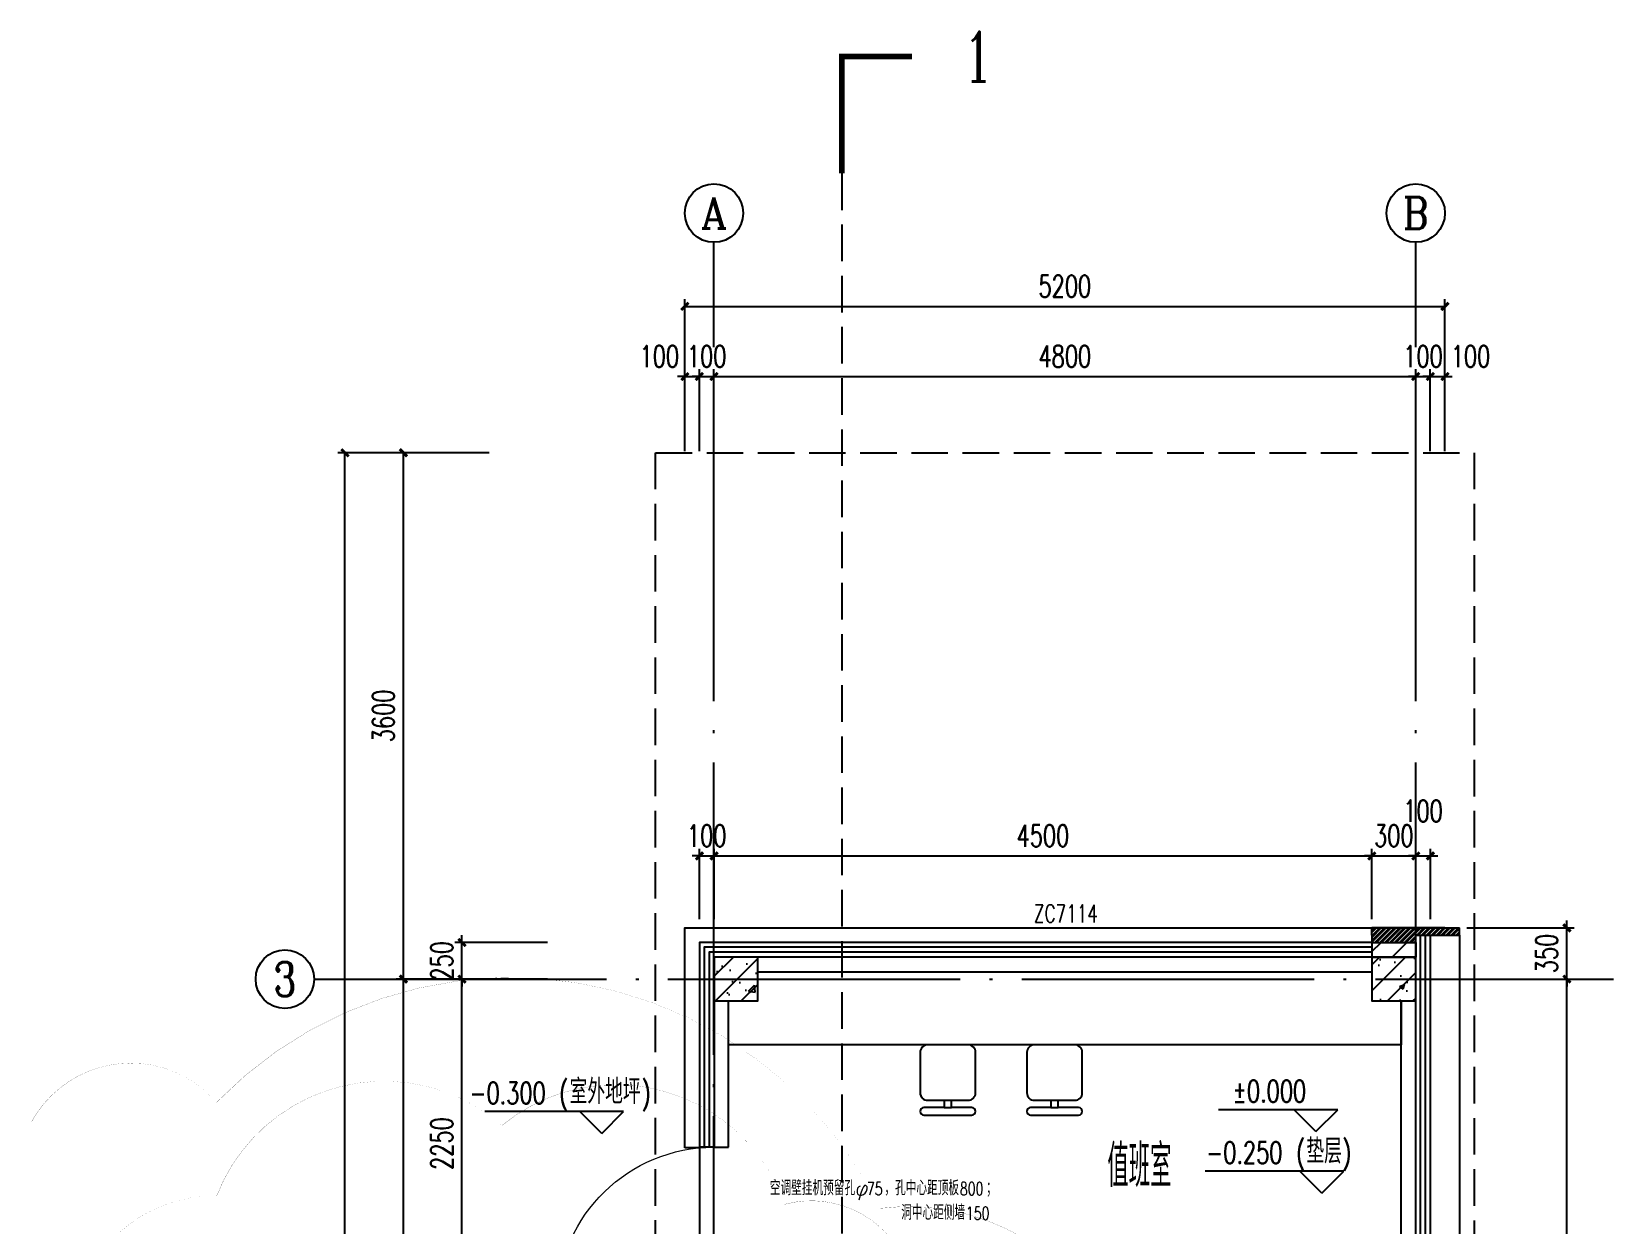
# Model space of a CAD drawing. Extents: x -821772 to -21949, y 506164 to 1049594.
# Drawn here: x -117122 to -106302, y 616293 to 624450 of the extents above; entities that cross this region are included whole.
import ezdxf
from ezdxf.enums import TextEntityAlignment as Align
from ezdxf.xclip import XClip

# ---------------------------------------------------------------- set-up
doc = ezdxf.new("R2010")
doc.units = 0
doc.header["$LTSCALE"] = 1000
doc.header["$MEASUREMENT"] = 0
doc.header["$XCLIPFRAME"] = 2
doc.linetypes.add('10平面20250807_t3$0$DASH', pattern=[0.35, 0.25, -0.1])
doc.linetypes.add('10平面20250807_t3$0$DOTE', pattern=[2.42, 2, -0.2, 0.02, -0.2])
doc.layers.get('Defpoints').update_dxf_attribs({"color": 210})
for name, color, linetype in [('10平面20250807_t3$0$A-AXIS-D', 8, 'Continuous'), ('10平面20250807_t3$0$A-AXIS-DOTE', 8, '10平面20250807_t3$0$DOTE'), ('10平面20250807_t3$0$A-AXIS-DP', 8, 'Continuous'), ('10平面20250807_t3$0$A-AXIS-ELEV', 8, 'Continuous'), ('10平面20250807_t3$0$A-AXIS-SYMB', 8, 'Continuous'), ('10平面20250807_t3$0$A-FURN', 8, 'Continuous'), ('10平面20250807_t3$0$A-HATCH-2', 8, 'Continuous'), ('10平面20250807_t3$0$A-LIN-V', 8, 'Continuous'), ('10平面20250807_t3$0$A-TEXT', 8, 'Continuous'), ('10平面20250807_t3$0$A-WINDOW', 8, 'Continuous'), ('10平面20250807_t3$0$AS-COLN', 8, 'Continuous'), ('10平面20250807_t3$0$AS-WALL', 8, 'Continuous'), ('10平面20250807_t3$0$PUB_HATCH', 8, 'Continuous'), ('10平面20250807_t3$0$PUB_TEXT', 8, 'Continuous')]:
    doc.layers.add(name, color=color, linetype=linetype)
doc.styles.add('10平面20250807_t3$0$_TCH_AXIS', font='COMPLEX', dxfattribs={"bigfont": 'GBCBIG'})
doc.styles.add('10平面20250807_t3$0$_TCH_DIM', font='SIMPLEX', dxfattribs={"bigfont": 'GBCBIG'})
doc.styles.add('10平面20250807_t3$0$_TCH_DIM_T3', font='SIMPLEX', dxfattribs={"width": 0.705882, "bigfont": 'GBCBIG'})
doc.styles.add('10平面20250807_t3$0$_TCH_LABEL', font='COMPLEX', dxfattribs={"bigfont": 'GBCBIG'})
doc.styles.add('10平面20250807_t3$0$_TCH_SPACE', font='SIMPLEX', dxfattribs={"height": 5, "bigfont": 'GBCBIG'})
doc.dimstyles.new('10平面20250807_t3$0$_TCH_ARCH&&50', dxfattribs={"dimtxt": 148.75, "dimasz": 50, "dimexe": 50, "dimexo": 50, "dimgap": 63.125, "dimtad": 1, "dimdec": 0, "dimzin": 0, "dimdsep": 46, "dimtxsty": '10平面20250807_t3$0$_TCH_DIM_T3', "dimblk": '10平面20250807_t3$0$_ArchTick', "dimcen": 0.09, "dimclrt": 7, "dimazin": 2, "dimtfac": 1, "dimtdec": 0, "dimtix": 1, "dimtmove": 2, "dimatfit": 3, "dimfxl": 0, "dimtolj": 1, "dimtzin": 0, "dimarcsym": 0})
pattern_1 = [(45, (0, 0), (-88.388348, 88.388348), []), (50, (0, 0), (358.63009, -31.37607), [37.5, -412.5]), (355, (0, 0), (-69.37567, 376.09607), [30, -330]), (100.4514, (29.9, -2.6), (289.2547, 344.71977), [31.8701, -350.57106]), (46.1842, (0, 100), (533.62052, -82.7595), [56.25, -618.75]), (96.6356, (44.47, 93.1), (467.33135, 487.05894), [47.80514, -525.8565]), (351.1842, (0, 100), (467.33097, 487.0593), [45, -495]), (21, (50, 75), (298.45353, -201.30945), [37.5, -412.5]), (326, (50, 75), (121.65767, 362.57502), [30, -330]), (71.4514, (74.87, 58.22), (420.11131, 161.26525), [31.8701, -350.57106]), (37.5, (0, 0), (6.079928, 166.446927), [0, -326, 0, -335, 0, -331.25]), (7.5, (0, 0), (131.53477, 197.205856), [0, -191, 0, -318.5, 0, -126.25]), (327.5, (-111.5, 0), (266.911218, -11.277436), [0, -125, 0, -390, 0, -517.5]), (317.5, (-161.5, 0), (291.593085, 50.05249), [0, -162.5, 0, -259, 0, -367.5])]

# ---------------------------------------------------------------- blocks, each defined once
blk = doc.blocks.new('10平面20250807_t3$0$_ArchTick')
at = {"color": 0, "linetype": 'ByBlock', "const_width": 0.4}
blk.add_lwpolyline([(-0.5, -0.5), (0.5, 0.5)], dxfattribs=at)
blk = doc.blocks.new('*D10105')
at = {"layer": '10平面20250807_t3$0$A-AXIS-D', "color": 0, "lineweight": -2}
for p, q in [((106744, -186850), (106108, -186850)), ((106158, -190900), (106158, -186850)), ((106744, -190900), (106108, -190900))]:
    blk.add_line(p, q, dxfattribs=at)
at = {"layer": 'Defpoints', "color": 0}
for p in [(106158, -186850), (106794, -186850), (106794, -190900)]:
    blk.add_point(p, dxfattribs=at)
at = {"layer": '10平面20250807_t3$0$A-AXIS-D', "color": 0, "lineweight": -2, "xscale": 50, "yscale": 50, "zscale": 50}
for p, rotation in [((106158, -186850), 90), ((106158, -190900), 270)]:
    blk.add_blockref('10平面20250807_t3$0$_ArchTick', p, dxfattribs=dict(at, rotation=rotation))
at = {"layer": '10平面20250807_t3$0$A-AXIS-D', "color": 7, "insert": (106021, -188875), "char_height": 148.8, "attachment_point": 5, "rotation": 90, "style": '10平面20250807_t3$0$_TCH_DIM_T3'}
blk.add_mtext('\\A1;4050', dxfattribs=at)
blk = doc.blocks.new('*D10106')
at = {"layer": '10平面20250807_t3$0$A-AXIS-D', "color": 0, "lineweight": -2}
for p, q in [((106744, -183250), (106108, -183250)), ((106158, -186850), (106158, -183250)), ((106744, -186850), (106108, -186850))]:
    blk.add_line(p, q, dxfattribs=at)
at = {"layer": 'Defpoints', "color": 0}
for p in [(106158, -183250), (106794, -183250), (106794, -186850)]:
    blk.add_point(p, dxfattribs=at)
at = {"layer": '10平面20250807_t3$0$A-AXIS-D', "color": 0, "lineweight": -2, "xscale": 50, "yscale": 50, "zscale": 50}
for p, rotation in [((106158, -183250), 90), ((106158, -186850), 270)]:
    blk.add_blockref('10平面20250807_t3$0$_ArchTick', p, dxfattribs=dict(at, rotation=rotation))
at = {"layer": '10平面20250807_t3$0$A-AXIS-D', "color": 7, "insert": (106021, -185050), "char_height": 148.8, "attachment_point": 5, "rotation": 90, "style": '10平面20250807_t3$0$_TCH_DIM_T3'}
blk.add_mtext('\\A1;3600', dxfattribs=at)
blk = doc.blocks.new('*D10111')
at = {"layer": '10平面20250807_t3$0$A-AXIS-D', "color": 0, "lineweight": -2}
for p, q in [((106744, -183250), (105708, -183250)), ((105758, -197500), (105758, -183250)), ((106744, -197500), (105708, -197500))]:
    blk.add_line(p, q, dxfattribs=at)
at = {"layer": 'Defpoints', "color": 0}
for p in [(105758, -183250), (106794, -183250), (106794, -197500)]:
    blk.add_point(p, dxfattribs=at)
at = {"layer": '10平面20250807_t3$0$A-AXIS-D', "color": 0, "lineweight": -2, "xscale": 50, "yscale": 50, "zscale": 50}
for p, rotation in [((105758, -183250), 90), ((105758, -197500), 270)]:
    blk.add_blockref('10平面20250807_t3$0$_ArchTick', p, dxfattribs=dict(at, rotation=rotation))
at = {"layer": '10平面20250807_t3$0$A-AXIS-D', "color": 7, "insert": (105621, -190375), "char_height": 148.8, "attachment_point": 5, "rotation": 90, "style": '10平面20250807_t3$0$_TCH_DIM_T3'}
blk.add_mtext('\\A1;14250', dxfattribs=at)
blk = doc.blocks.new('*D10112')
at = {"layer": '10平面20250807_t3$0$A-AXIS-D', "color": 0, "lineweight": -2}
for p, q in [((113182, -182729), (113132, -182729)), ((113182, -183240), (113182, -182679)), ((113182, -182729), (113282, -182729)), ((113282, -183240), (113282, -182679)), ((113282, -182729), (113332, -182729))]:
    blk.add_line(p, q, dxfattribs=at)
at = {"layer": 'Defpoints', "color": 0}
for p in [(113282, -182729), (113182, -183290), (113282, -183290)]:
    blk.add_point(p, dxfattribs=at)
at = {"layer": '10平面20250807_t3$0$A-AXIS-D', "color": 0, "lineweight": -2, "xscale": 50, "yscale": 50, "zscale": 50}
blk.add_blockref('10平面20250807_t3$0$_ArchTick', (113182, -182729), dxfattribs=at)
at = {"layer": '10平面20250807_t3$0$A-AXIS-D', "color": 0, "lineweight": -2, "xscale": 50, "yscale": 50, "zscale": 50, "rotation": 180}
blk.add_blockref('10平面20250807_t3$0$_ArchTick', (113282, -182729), dxfattribs=at)
at = {"layer": '10平面20250807_t3$0$A-AXIS-D', "color": 7, "insert": (113457, -182591), "char_height": 148.8, "attachment_point": 5, "style": '10平面20250807_t3$0$_TCH_DIM_T3'}
blk.add_mtext('\\A1;100', dxfattribs=at)
blk = doc.blocks.new('*D10113')
at = {"layer": '10平面20250807_t3$0$A-AXIS-D', "color": 0, "lineweight": -2}
for p, q in [((113082, -182729), (113032, -182729)), ((113082, -183240), (113082, -182679)), ((113082, -182729), (113182, -182729)), ((113182, -183240), (113182, -182679)), ((113182, -182729), (113232, -182729))]:
    blk.add_line(p, q, dxfattribs=at)
at = {"layer": 'Defpoints', "color": 0}
for p in [(113182, -182729), (113082, -183290), (113182, -183290)]:
    blk.add_point(p, dxfattribs=at)
at = {"layer": '10平面20250807_t3$0$A-AXIS-D', "color": 0, "lineweight": -2, "xscale": 50, "yscale": 50, "zscale": 50}
blk.add_blockref('10平面20250807_t3$0$_ArchTick', (113082, -182729), dxfattribs=at)
at = {"layer": '10平面20250807_t3$0$A-AXIS-D', "color": 0, "lineweight": -2, "xscale": 50, "yscale": 50, "zscale": 50, "rotation": 180}
blk.add_blockref('10平面20250807_t3$0$_ArchTick', (113182, -182729), dxfattribs=at)
at = {"layer": '10平面20250807_t3$0$A-AXIS-D', "color": 7, "insert": (113132, -182591), "char_height": 148.8, "attachment_point": 5, "style": '10平面20250807_t3$0$_TCH_DIM_T3'}
blk.add_mtext('\\A1;100', dxfattribs=at)
blk = doc.blocks.new('*D10114')
at = {"layer": '10平面20250807_t3$0$A-AXIS-D', "color": 0, "lineweight": -2}
for p, q in [((108282, -183240), (108282, -182679)), ((108282, -182729), (113082, -182729)), ((113082, -183240), (113082, -182679))]:
    blk.add_line(p, q, dxfattribs=at)
at = {"layer": 'Defpoints', "color": 0}
for p in [(113082, -182729), (108282, -183290), (113082, -183290)]:
    blk.add_point(p, dxfattribs=at)
at = {"layer": '10平面20250807_t3$0$A-AXIS-D', "color": 0, "lineweight": -2, "xscale": 50, "yscale": 50, "zscale": 50, "rotation": 180}
blk.add_blockref('10平面20250807_t3$0$_ArchTick', (108282, -182729), dxfattribs=at)
at = {"layer": '10平面20250807_t3$0$A-AXIS-D', "color": 0, "lineweight": -2, "xscale": 50, "yscale": 50, "zscale": 50}
blk.add_blockref('10平面20250807_t3$0$_ArchTick', (113082, -182729), dxfattribs=at)
at = {"layer": '10平面20250807_t3$0$A-AXIS-D', "color": 7, "insert": (110682, -182591), "char_height": 148.8, "attachment_point": 5, "style": '10平面20250807_t3$0$_TCH_DIM_T3'}
blk.add_mtext('\\A1;4800', dxfattribs=at)
blk = doc.blocks.new('*D10115')
at = {"layer": '10平面20250807_t3$0$A-AXIS-D', "color": 0, "lineweight": -2}
for p, q in [((108182, -182729), (108132, -182729)), ((108182, -183240), (108182, -182679)), ((108182, -182729), (108282, -182729)), ((108282, -183240), (108282, -182679)), ((108282, -182729), (108332, -182729))]:
    blk.add_line(p, q, dxfattribs=at)
at = {"layer": 'Defpoints', "color": 0}
for p in [(108282, -182729), (108182, -183290), (108282, -183290)]:
    blk.add_point(p, dxfattribs=at)
at = {"layer": '10平面20250807_t3$0$A-AXIS-D', "color": 0, "lineweight": -2, "xscale": 50, "yscale": 50, "zscale": 50}
blk.add_blockref('10平面20250807_t3$0$_ArchTick', (108182, -182729), dxfattribs=at)
at = {"layer": '10平面20250807_t3$0$A-AXIS-D', "color": 0, "lineweight": -2, "xscale": 50, "yscale": 50, "zscale": 50, "rotation": 180}
blk.add_blockref('10平面20250807_t3$0$_ArchTick', (108282, -182729), dxfattribs=at)
at = {"layer": '10平面20250807_t3$0$A-AXIS-D', "color": 7, "insert": (108232, -182591), "char_height": 148.8, "attachment_point": 5, "style": '10平面20250807_t3$0$_TCH_DIM_T3'}
blk.add_mtext('\\A1;100', dxfattribs=at)
blk = doc.blocks.new('*D10116')
at = {"layer": '10平面20250807_t3$0$A-AXIS-D', "color": 0, "lineweight": -2}
for p, q in [((108083, -182729), (108033, -182729)), ((108083, -183240), (108083, -182679)), ((108083, -182729), (108182, -182729)), ((108182, -183240), (108182, -182679)), ((108182, -182729), (108232, -182729))]:
    blk.add_line(p, q, dxfattribs=at)
at = {"layer": 'Defpoints', "color": 0}
for p in [(108182, -182729), (108083, -183290), (108182, -183290)]:
    blk.add_point(p, dxfattribs=at)
at = {"layer": '10平面20250807_t3$0$A-AXIS-D', "color": 0, "lineweight": -2, "xscale": 50, "yscale": 50, "zscale": 50}
blk.add_blockref('10平面20250807_t3$0$_ArchTick', (108083, -182729), dxfattribs=at)
at = {"layer": '10平面20250807_t3$0$A-AXIS-D', "color": 0, "lineweight": -2, "xscale": 50, "yscale": 50, "zscale": 50, "rotation": 180}
blk.add_blockref('10平面20250807_t3$0$_ArchTick', (108182, -182729), dxfattribs=at)
at = {"layer": '10平面20250807_t3$0$A-AXIS-D', "color": 7, "insert": (107908, -182591), "char_height": 148.8, "attachment_point": 5, "style": '10平面20250807_t3$0$_TCH_DIM_T3'}
blk.add_mtext('\\A1;100', dxfattribs=at)
blk = doc.blocks.new('*D10117')
at = {"layer": '10平面20250807_t3$0$A-AXIS-D', "color": 0, "lineweight": -2}
for p, q in [((108083, -183240), (108083, -182199)), ((113282, -183240), (113282, -182199)), ((108083, -182249), (113282, -182249))]:
    blk.add_line(p, q, dxfattribs=at)
at = {"layer": 'Defpoints', "color": 0}
for p in [(113282, -182249), (108083, -183290), (113282, -183290)]:
    blk.add_point(p, dxfattribs=at)
at = {"layer": '10平面20250807_t3$0$A-AXIS-D', "color": 0, "lineweight": -2, "xscale": 50, "yscale": 50, "zscale": 50, "rotation": 180}
blk.add_blockref('10平面20250807_t3$0$_ArchTick', (108083, -182249), dxfattribs=at)
at = {"layer": '10平面20250807_t3$0$A-AXIS-D', "color": 0, "lineweight": -2, "xscale": 50, "yscale": 50, "zscale": 50}
blk.add_blockref('10平面20250807_t3$0$_ArchTick', (113282, -182249), dxfattribs=at)
at = {"layer": '10平面20250807_t3$0$A-AXIS-D', "color": 7, "insert": (110682, -182111), "char_height": 148.8, "attachment_point": 5, "style": '10平面20250807_t3$0$_TCH_DIM_T3'}
blk.add_mtext('\\A1;5200', dxfattribs=at)
blk = doc.blocks.new('*D10383')
at = {"layer": '10平面20250807_t3$0$A-AXIS-DP', "color": 0, "lineweight": -2}
for p, q in [((-113592, 617970), (-114228, 617970)), ((-114178, 615720), (-114178, 617970)), ((-113592, 615720), (-114228, 615720))]:
    blk.add_line(p, q, dxfattribs=at)
at = {"layer": 'Defpoints', "color": 0, "ltscale": 500}
for p in [(-114178, 617970), (-113542, 617970), (-113542, 615720)]:
    blk.add_point(p, dxfattribs=at)
at = {"layer": '10平面20250807_t3$0$A-AXIS-DP', "color": 0, "lineweight": -2, "ltscale": 500, "xscale": 50, "yscale": 50, "zscale": 50}
for p, rotation in [((-114178, 617970), 90), ((-114178, 615720), 270)]:
    blk.add_blockref('10平面20250807_t3$0$_ArchTick', p, dxfattribs=dict(at, rotation=rotation))
at = {"layer": '10平面20250807_t3$0$A-AXIS-DP', "color": 7, "ltscale": 500, "insert": (-114316, 616845), "char_height": 148.8, "attachment_point": 5, "rotation": 90, "style": '10平面20250807_t3$0$_TCH_DIM_T3'}
blk.add_mtext('\\A1;2250', dxfattribs=at)
blk = doc.blocks.new('*D10384')
at = {"layer": '10平面20250807_t3$0$A-AXIS-DP', "color": 0, "lineweight": -2}
for p, q in [((-114178, 618220), (-114178, 618270)), ((-113592, 618220), (-114228, 618220)), ((-114178, 617970), (-114178, 618220)), ((-113592, 617970), (-114228, 617970)), ((-114178, 617970), (-114178, 617920))]:
    blk.add_line(p, q, dxfattribs=at)
at = {"layer": 'Defpoints', "color": 0, "ltscale": 500}
for p in [(-114178, 618220), (-113542, 618220), (-113542, 617970)]:
    blk.add_point(p, dxfattribs=at)
at = {"layer": '10平面20250807_t3$0$A-AXIS-DP', "color": 0, "lineweight": -2, "ltscale": 500, "xscale": 50, "yscale": 50, "zscale": 50}
for p, rotation in [((-114178, 618220), 270), ((-114178, 617970), 90)]:
    blk.add_blockref('10平面20250807_t3$0$_ArchTick', p, dxfattribs=dict(at, rotation=rotation))
at = {"layer": '10平面20250807_t3$0$A-AXIS-DP', "color": 7, "ltscale": 500, "insert": (-114316, 618095), "char_height": 148.8, "attachment_point": 5, "rotation": 90, "style": '10平面20250807_t3$0$_TCH_DIM_T3'}
blk.add_mtext('\\A1;250', dxfattribs=at)
blk = doc.blocks.new('*D10385')
at = {"layer": '10平面20250807_t3$0$A-AXIS-DP', "color": 0, "lineweight": -2}
for p, q in [((-107654, 618812), (-107704, 618812)), ((-107654, 618380), (-107654, 618862)), ((-107654, 618812), (-107554, 618812)), ((-107554, 618380), (-107554, 618862)), ((-107554, 618812), (-107504, 618812))]:
    blk.add_line(p, q, dxfattribs=at)
at = {"layer": 'Defpoints', "color": 0, "ltscale": 500}
for p in [(-107554, 618812), (-107654, 618330), (-107554, 618330)]:
    blk.add_point(p, dxfattribs=at)
at = {"layer": '10平面20250807_t3$0$A-AXIS-DP', "color": 0, "lineweight": -2, "ltscale": 500, "xscale": 50, "yscale": 50, "zscale": 50}
blk.add_blockref('10平面20250807_t3$0$_ArchTick', (-107654, 618812), dxfattribs=at)
at = {"layer": '10平面20250807_t3$0$A-AXIS-DP', "color": 0, "lineweight": -2, "ltscale": 500, "xscale": 50, "yscale": 50, "zscale": 50, "rotation": 180}
blk.add_blockref('10平面20250807_t3$0$_ArchTick', (-107554, 618812), dxfattribs=at)
at = {"layer": '10平面20250807_t3$0$A-AXIS-DP', "color": 7, "ltscale": 500, "insert": (-107604, 619120), "char_height": 148.8, "attachment_point": 5, "style": '10平面20250807_t3$0$_TCH_DIM_T3'}
blk.add_mtext('\\A1;100', dxfattribs=at)
blk = doc.blocks.new('*D10386')
at = {"layer": '10平面20250807_t3$0$A-AXIS-DP', "color": 0, "lineweight": -2}
for p, q in [((-107954, 618812), (-108004, 618812)), ((-107954, 618380), (-107954, 618862)), ((-107954, 618812), (-107654, 618812)), ((-107654, 618380), (-107654, 618862)), ((-107654, 618812), (-107604, 618812))]:
    blk.add_line(p, q, dxfattribs=at)
at = {"layer": 'Defpoints', "color": 0, "ltscale": 500}
for p in [(-107654, 618812), (-107954, 618330), (-107654, 618330)]:
    blk.add_point(p, dxfattribs=at)
at = {"layer": '10平面20250807_t3$0$A-AXIS-DP', "color": 0, "lineweight": -2, "ltscale": 500, "xscale": 50, "yscale": 50, "zscale": 50}
blk.add_blockref('10平面20250807_t3$0$_ArchTick', (-107954, 618812), dxfattribs=at)
at = {"layer": '10平面20250807_t3$0$A-AXIS-DP', "color": 0, "lineweight": -2, "ltscale": 500, "xscale": 50, "yscale": 50, "zscale": 50, "rotation": 180}
blk.add_blockref('10平面20250807_t3$0$_ArchTick', (-107654, 618812), dxfattribs=at)
at = {"layer": '10平面20250807_t3$0$A-AXIS-DP', "color": 7, "ltscale": 500, "insert": (-107804, 618950), "char_height": 148.8, "attachment_point": 5, "style": '10平面20250807_t3$0$_TCH_DIM_T3'}
blk.add_mtext('\\A1;300', dxfattribs=at)
blk = doc.blocks.new('*D10387')
at = {"layer": '10平面20250807_t3$0$A-AXIS-DP', "color": 0, "lineweight": -2}
for p, q in [((-112454, 618380), (-112454, 618862)), ((-112454, 618812), (-107954, 618812)), ((-107954, 618380), (-107954, 618862))]:
    blk.add_line(p, q, dxfattribs=at)
at = {"layer": 'Defpoints', "color": 0, "ltscale": 500}
for p in [(-107954, 618812), (-112454, 618330), (-107954, 618330)]:
    blk.add_point(p, dxfattribs=at)
at = {"layer": '10平面20250807_t3$0$A-AXIS-DP', "color": 0, "lineweight": -2, "ltscale": 500, "xscale": 50, "yscale": 50, "zscale": 50, "rotation": 180}
blk.add_blockref('10平面20250807_t3$0$_ArchTick', (-112454, 618812), dxfattribs=at)
at = {"layer": '10平面20250807_t3$0$A-AXIS-DP', "color": 0, "lineweight": -2, "ltscale": 500, "xscale": 50, "yscale": 50, "zscale": 50}
blk.add_blockref('10平面20250807_t3$0$_ArchTick', (-107954, 618812), dxfattribs=at)
at = {"layer": '10平面20250807_t3$0$A-AXIS-DP', "color": 7, "ltscale": 500, "insert": (-110204, 618950), "char_height": 148.8, "attachment_point": 5, "style": '10平面20250807_t3$0$_TCH_DIM_T3'}
blk.add_mtext('\\A1;4500', dxfattribs=at)
blk = doc.blocks.new('*D10388')
at = {"layer": '10平面20250807_t3$0$A-AXIS-DP', "color": 0, "lineweight": -2}
for p, q in [((-112554, 618812), (-112604, 618812)), ((-112554, 618380), (-112554, 618862)), ((-112554, 618812), (-112454, 618812)), ((-112454, 618380), (-112454, 618862)), ((-112454, 618812), (-112404, 618812))]:
    blk.add_line(p, q, dxfattribs=at)
at = {"layer": 'Defpoints', "color": 0, "ltscale": 500}
for p in [(-112454, 618812), (-112554, 618330), (-112454, 618330)]:
    blk.add_point(p, dxfattribs=at)
at = {"layer": '10平面20250807_t3$0$A-AXIS-DP', "color": 0, "lineweight": -2, "ltscale": 500, "xscale": 50, "yscale": 50, "zscale": 50}
blk.add_blockref('10平面20250807_t3$0$_ArchTick', (-112554, 618812), dxfattribs=at)
at = {"layer": '10平面20250807_t3$0$A-AXIS-DP', "color": 0, "lineweight": -2, "ltscale": 500, "xscale": 50, "yscale": 50, "zscale": 50, "rotation": 180}
blk.add_blockref('10平面20250807_t3$0$_ArchTick', (-112454, 618812), dxfattribs=at)
at = {"layer": '10平面20250807_t3$0$A-AXIS-DP', "color": 7, "ltscale": 500, "insert": (-112504, 618950), "char_height": 148.8, "attachment_point": 5, "style": '10平面20250807_t3$0$_TCH_DIM_T3'}
blk.add_mtext('\\A1;100', dxfattribs=at)
blk = doc.blocks.new('*D10402')
at = {"layer": '10平面20250807_t3$0$A-AXIS-DP', "color": 0, "lineweight": -2}
for p, q in [((-107304, 617970), (-106570, 617970)), ((-106620, 613920), (-106620, 617970)), ((-107304, 613920), (-106570, 613920))]:
    blk.add_line(p, q, dxfattribs=at)
at = {"layer": 'Defpoints', "color": 0, "ltscale": 500}
for p in [(-107354, 617970), (-106620, 617970), (-107354, 613920)]:
    blk.add_point(p, dxfattribs=at)
at = {"layer": '10平面20250807_t3$0$A-AXIS-DP', "color": 0, "lineweight": -2, "ltscale": 500, "xscale": 50, "yscale": 50, "zscale": 50}
for p, rotation in [((-106620, 617970), 90), ((-106620, 613920), 270)]:
    blk.add_blockref('10平面20250807_t3$0$_ArchTick', p, dxfattribs=dict(at, rotation=rotation))
at = {"layer": '10平面20250807_t3$0$A-AXIS-DP', "color": 7, "ltscale": 500, "insert": (-106758, 615945), "char_height": 148.8, "attachment_point": 5, "rotation": 90, "style": '10平面20250807_t3$0$_TCH_DIM_T3'}
blk.add_mtext('\\A1;4050', dxfattribs=at)
blk = doc.blocks.new('*D10403')
at = {"layer": '10平面20250807_t3$0$A-AXIS-DP', "color": 0, "lineweight": -2}
for p, q in [((-106620, 618320), (-106620, 618370)), ((-107304, 618320), (-106570, 618320)), ((-106620, 617970), (-106620, 618320)), ((-107304, 617970), (-106570, 617970)), ((-106620, 617970), (-106620, 617920))]:
    blk.add_line(p, q, dxfattribs=at)
at = {"layer": 'Defpoints', "color": 0, "ltscale": 500}
for p in [(-107354, 618320), (-106620, 618320), (-107354, 617970)]:
    blk.add_point(p, dxfattribs=at)
at = {"layer": '10平面20250807_t3$0$A-AXIS-DP', "color": 0, "lineweight": -2, "ltscale": 500, "xscale": 50, "yscale": 50, "zscale": 50}
for p, rotation in [((-106620, 618320), 270), ((-106620, 617970), 90)]:
    blk.add_blockref('10平面20250807_t3$0$_ArchTick', p, dxfattribs=dict(at, rotation=rotation))
at = {"layer": '10平面20250807_t3$0$A-AXIS-DP', "color": 7, "ltscale": 500, "insert": (-106758, 618145), "char_height": 148.8, "attachment_point": 5, "rotation": 90, "style": '10平面20250807_t3$0$_TCH_DIM_T3'}
blk.add_mtext('\\A1;350', dxfattribs=at)
blk = doc.blocks.new('10平面20250807_t3$0$$plan$00002451')
at = {"layer": '10平面20250807_t3$0$A-FURN'}
for p, q in [((25.26792, -50.53584), (-25.26792, -50.53584)), ((25.26792, -101.07168), (-25.26792, -101.07168))]:
    blk.add_line(p, q, dxfattribs=at)
blk.add_lwpolyline([(-25.26792, -50.53584), (-25.26792, -101.07168), (-138.97356, -101.07168, 0.4142135624), (-189.5094, -151.60752), (-189.5094, -429.55464, 0.4142135624), (-138.97356, -480.09048), (138.97356, -480.09048, 0.4142135624), (189.5094, -429.55464), (189.5094, -151.60752, 0.4142135624), (138.97356, -101.07168), (25.26792, -101.07168), (25.26792, -50.53584), (164.24148, -50.53584, 1), (164.24148, 0), (-164.24148, 0, 1), (-164.24148, -50.53584)], format="xyb", close=True, dxfattribs=at)
blk = doc.blocks.new('10平面20250807_t3$0$$DorLib2D$00000001')
for p, q in [((0.45, 0.975), (0.5, 0.975)), ((0.45, 0), (0.45, 0.975)), ((0.5, 0), (0.5, 0.975)), ((0.5, 0), (0.45, 0))]:
    blk.add_line(p, q)
at = {"lineweight": 13}
blk.add_arc((0.475, 0), 0.975, 91.46928, 180, dxfattribs=at)
blk = doc.blocks.new('10平面20250807_t3$0$dote')
at = {"layer": '10平面20250807_t3$0$A-AXIS-D'}
for centre in [(108282.2, -181610.8), (113082.2, -181610.8), (105347.2, -186850)]:
    blk.add_circle(centre, 200, dxfattribs=at)
at = {"layer": '10平面20250807_t3$0$A-AXIS-DOTE'}
for p, q in [((108282.2, -199468.5), (108282.2, -181810.8)), ((113082.2, -199468.5), (113082.2, -181810.8)), ((105547.2, -186850), (114434.2, -186850))]:
    blk.add_line(p, q, dxfattribs=at)
at = {"layer": '10平面20250807_t3$0$PUB_TEXT', "style": '10平面20250807_t3$0$_TCH_AXIS'}
for s, height, p, p2 in [('A', 212.6, (108191.1, -181717.1), (108373.3, -181717.1)), ('B', 217.6, (112994.1, -181719.6), (113170.3, -181719.6)), ('3', 233, (105269.5, -186966.5), (105424.8, -186966.5))]:
    blk.add_text(s, height=height, dxfattribs=at).set_placement(p, p2, align=Align.FIT)
at = {"layer": '10平面20250807_t3$0$A-AXIS-D'}
for p1, p2, distance, picture, middle in [((108082.5, -183289.7), (113282.2, -183289.7), 1041.1, '*D10117', (110682.4, -182111.1)), ((108182.2, -183289.7), (108282.2, -183289.7), 561.1, '*D10115', (108232.2, -182591.1)), ((108282.2, -183289.7), (113082.2, -183289.7), 561.1, '*D10114', (110682.2, -182591.1)), ((113082.2, -183289.7), (113182.2, -183289.7), 561.1, '*D10113', (113132.2, -182591.1)), ((106794.2, -197499.7), (106794.2, -183250), 1036, '*D10111', (105620.7, -190374.8)), ((106794.2, -186850), (106794.2, -183250), 636, '*D10106', (106020.7, -185050)), ((106794.2, -190899.7), (106794.2, -186850), 636, '*D10105', (106020.7, -188874.8))]:
    dim = blk.add_aligned_dim(p1=p1, p2=p2, distance=distance, dimstyle='10平面20250807_t3$0$_TCH_ARCH&&50', dxfattribs=at)
    dim.commit()
    dim.dimension.update_dxf_attribs({"geometry": picture, "text_midpoint": middle})
for base, p1, p2, picture, middle in [((108182.2, -182728.6), (108082.5, -183289.7), (108182.2, -183289.7), '*D10116', (107907.5, -182591.1)), ((113282.2, -182728.6), (113182.2, -183289.7), (113282.2, -183289.7), '*D10112', (113457.2, -182591.1))]:
    dim = blk.add_linear_dim(base=base, p1=p1, p2=p2, angle=0, dimstyle='10平面20250807_t3$0$_TCH_ARCH&&50', dxfattribs=at)
    dim.commit()
    dim.dimension.update_dxf_attribs({"geometry": picture, "text_midpoint": middle, "dimtype": 129})
blk = doc.blocks.new('10平面20250807_t3$0$42342343')
at = {"layer": '10平面20250807_t3$0$A-HATCH-2'}
h = blk.add_hatch(dxfattribs=at)
h.set_pattern_fill('ANSI32', color=256, scale=5)
h.set_pattern_definition([(45, (-0.0001, 100), (-16.8379802, 16.8379802), []), (45, (11.225, 100), (-16.8379802, 16.8379802), [])])
h.paths.add_polyline_path([(-107354.2, 618270.3), (-107354.2, 618320.3), (-107954.2, 618320.3), (-107954.2, 618220.3), (-107654.2, 618220.3), (-107654.2, 618270.3)])
at = {"layer": '10平面20250807_t3$0$PUB_HATCH'}
h = blk.add_hatch(dxfattribs=at)
h.set_pattern_fill('普通砖', color=256, scale=50, style=0)
h.set_pattern_definition([(45, (0, 89.76), (-88.388383, 88.388383), [])])
h.paths.add_polyline_path([(-107954.2, 618120.3), (-107654.2, 618120.3), (-107654.2, 618220.3), (-107954.2, 618220.3)])
h = blk.add_hatch(dxfattribs=at)
h.set_pattern_fill('钢筋混凝土', color=256, scale=50, style=0)
h.set_pattern_definition(pattern_1)
h.paths.add_polyline_path([(-112454.2, 618120.3), (-112454.2, 617820.3), (-112154.2, 617820.3), (-112154.2, 618120.3)])
h = blk.add_hatch(dxfattribs=at)
h.set_pattern_fill('钢筋混凝土', color=256, scale=50, style=0)
h.set_pattern_definition(pattern_1)
h.paths.add_polyline_path([(-107954.2, 618120.3), (-107954.2, 617820.3), (-107654.2, 617820.3), (-107654.2, 618120.3)])
at = {"layer": '10平面20250807_t3$0$A-AXIS-ELEV'}
for p, q in [((-113072.2, 617063.5), (-114021.3, 617063.5)), ((-113222.2, 616913.5), (-113372.2, 617063.5)), ((-113222.2, 616913.5), (-113072.2, 617063.5)), ((-108186.6, 617076.7), (-109002.6, 617076.7)), ((-108336.6, 616926.7), (-108486.6, 617076.7)), ((-108336.6, 616926.7), (-108186.6, 617076.7))]:
    blk.add_line(p, q, dxfattribs=at)
at = {"layer": '10平面20250807_t3$0$A-AXIS-SYMB', "linetype": '10平面20250807_t3$0$DASH'}
blk.add_line((-111580, 623480), (-111580, 605820), dxfattribs=at)
at = {"layer": '10平面20250807_t3$0$A-AXIS-SYMB', "const_width": 40}
blk.add_lwpolyline([(-111100, 624280), (-111580, 624280), (-111580, 623480)], dxfattribs=at)
at = {"layer": '10平面20250807_t3$0$A-FURN'}
blk.add_lwpolyline([(-112353.9, 617520.3), (-112353.9, 617820.3), (-112154.2, 617820.3), (-112154.2, 618020.3), (-107954.2, 618020.3), (-107954.2, 617820.3), (-107754.1, 617820.3), (-107754.2, 617520.3), (-107754.2, 617520.3)], close=True, dxfattribs=at)
at = {"layer": '10平面20250807_t3$0$A-LIN-V'}
for p, q in [((-107354.2, 618270.3), (-107354.2, 612270.3)), ((-112553.9, 616815.8), (-112653.9, 616815.8))]:
    blk.add_line(p, q, dxfattribs=at)
at = {"layer": '10平面20250807_t3$0$A-LIN-V', "ltscale": 500}
for p, q in [((-112154.2, 618020.3), (-107954.2, 618020.3)), ((-112353.9, 616820.3), (-112353.9, 617820.3)), ((-107754.1, 615720.3), (-107754.1, 617820.3))]:
    blk.add_line(p, q, dxfattribs=at)
at = {"layer": '10平面20250807_t3$0$A-LIN-V'}
blk.add_lwpolyline([(-112653.9, 616815.8), (-112653.9, 618320.3), (-107454.2, 618320.3), (-107954.2, 618320.3)], dxfattribs=at)
at = {"layer": '10平面20250807_t3$0$A-WINDOW'}
for p, q in [((-107954.2, 618320.3), (-107354.2, 618320.3)), ((-107954.2, 618270.3), (-107954.2, 618320.3)), ((-107654.2, 618270.3), (-107354.2, 618270.3)), ((-107354.2, 618270.3), (-107354.2, 618320.3))]:
    blk.add_line(p, q, dxfattribs=at)
for points in [[(-107954.2, 618270.3), (-107954.2, 618220.3), (-107654.2, 618220.3), (-107654.2, 618270.3)], [(-107654.2, 612270.3), (-107654.2, 618270.3)], [(-107621.2, 612270.3), (-107621.2, 618270.3)], [(-107587.2, 612270.3), (-107587.2, 618270.3)], [(-107554.2, 612270.3), (-107554.2, 618270.3)], [(-107954.2, 618220.3), (-112553.9, 618220.3), (-112553.9, 615720.3)], [(-107954.2, 618187.3), (-112520.9, 618187.3), (-112520.9, 616820.3)], [(-107954.2, 618153.3), (-112486.9, 618153.3), (-112486.9, 616820.3)], [(-107654.2, 618120.3), (-112453.9, 618120.3), (-112453.9, 616820.3)]]:
    blk.add_lwpolyline(points, dxfattribs=at)
at = {"layer": '10平面20250807_t3$0$AS-COLN'}
for p, q in [((-112454.2, 618120.3), (-112454.2, 617820.3)), ((-112154.2, 618120.3), (-112454.2, 618120.3)), ((-112154.2, 617820.3), (-112154.2, 618120.3)), ((-107954.2, 618120.3), (-107954.2, 617820.3)), ((-107654.2, 618120.3), (-107954.2, 618120.3)), ((-107654.2, 617820.3), (-107654.2, 618120.3)), ((-112454.2, 617820.3), (-112154.2, 617820.3)), ((-107954.2, 617820.3), (-107654.2, 617820.3))]:
    blk.add_line(p, q, dxfattribs=at)
at = {"layer": '10平面20250807_t3$0$AS-COLN', "ltscale": 500}
blk.add_line((-112453.9, 616820.3), (-112353.9, 616820.3), dxfattribs=at)
at = {"layer": '10平面20250807_t3$0$AS-WALL'}
for p, q in [((-107954.2, 618220.3), (-107654.2, 618220.3)), ((-107954.2, 618220.3), (-107954.2, 618120.3)), ((-107654.2, 618220.3), (-107654.2, 618120.3)), ((-107954.2, 618120.3), (-107654.2, 618120.3))]:
    blk.add_line(p, q, dxfattribs=at)
at = {"layer": '10平面20250807_t3$0$AS-WALL', "linetype": '10平面20250807_t3$0$DASH'}
blk.add_lwpolyline([(-112854.2, 607320.3), (-112854.2, 621570), (-107254.2, 621570), (-107254.2, 607320.3)], close=True, dxfattribs=at)
at = {"layer": '10平面20250807_t3$0$A-FURN', "rotation": 180}
for p in [(-110854.5, 617040.3), (-110124.5, 617040.3)]:
    blk.add_blockref('10平面20250807_t3$0$$plan$00002451', p, dxfattribs=at)
at = {"layer": '10平面20250807_t3$0$A-WINDOW', "xscale": -1100, "yscale": 1100, "zscale": 200, "rotation": 89.99999999999997}
blk.add_blockref('10平面20250807_t3$0$$DorLib2D$00000001', (-112454.8, 616270.3), dxfattribs=at)
at = {"layer": '10平面20250807_t3$0$A-TEXT', "style": '10平面20250807_t3$0$_TCH_SPACE', "width": 0.7}
for s, height, p in [('ZC7114', 120.57, (-110265.3, 618358.1)), ('值班室', 289.36, (-109763.3, 616547.4))]:
    blk.add_text(s, height=height, dxfattribs=at).set_placement(p)
at = {"layer": '10平面20250807_t3$0$PUB_TEXT', "width": 0.705882}
for s, height, style, p in [('1', 340, '10平面20250807_t3$0$_TCH_LABEL', (-110751.4, 624110)), ('-0.300', 148.75, '10平面20250807_t3$0$_TCH_DIM', (-114127, 617116)), ('(', 148.8, '10平面20250807_t3$0$_TCH_DIM', (-113512, 617116)), (')', 148.8, '10平面20250807_t3$0$_TCH_DIM', (-112950.5, 617116)), ('%%P0.000', 148.75, '10平面20250807_t3$0$_TCH_DIM', (-108907.6, 617129.2)), ('75', 89.25, '10平面20250807_t3$0$_TCH_DIM', (-111408.7, 616491.5)), ('800', 89.25, '10平面20250807_t3$0$_TCH_DIM', (-110772.7, 616491.5)), ('150', 89.25, '10平面20250807_t3$0$_TCH_DIM', (-110731.5, 616323.5))]:
    blk.add_text(s, height=height, dxfattribs=dict(at, style=style)).set_placement(p)
at = {"layer": '10平面20250807_t3$0$PUB_TEXT', "style": '10平面20250807_t3$0$_TCH_DIM'}
for s, height, p in [('室外地坪', 168.79, (-113442, 617116)), ('空调壁挂机预留孔φ', 101.28, (-112072.2, 616491.5)), ('，孔中心距顶板', 101.28, (-111288.7, 616491.5)), ('；', 101.3, (-110592.7, 616491.5)), ('洞中心距侧墙', 101.28, (-111173.8, 616323.5))]:
    blk.add_text(s, height=height, dxfattribs=at).set_placement(p)
at = {"layer": '10平面20250807_t3$0$A-AXIS-DP'}
dim = blk.add_linear_dim(base=(-107554.2, 618812.3), p1=(-107654.2, 618330.3), p2=(-107554.2, 618330.3), angle=0, dimstyle='10平面20250807_t3$0$_TCH_ARCH&&50', dxfattribs=at)
dim.commit()
dim.dimension.update_dxf_attribs({"geometry": '*D10385', "text_midpoint": (-107604.2, 619120), "dimtype": 129})
for p1, p2, distance, picture, middle in [((-112554.2, 618330.3), (-112454.2, 618330.3), 482, '*D10388', (-112504.2, 618949.8)), ((-112454.2, 618330.3), (-107954.2, 618330.3), 482, '*D10387', (-110204.2, 618949.8)), ((-107954.2, 618330.3), (-107654.2, 618330.3), 482, '*D10386', (-107804.2, 618949.8)), ((-107354.2, 617970), (-107354.2, 618320.3), -734, '*D10403', (-106757.7, 618145.2)), ((-113542.2, 617970), (-113542.2, 618220.3), 636, '*D10384', (-114315.7, 618095.2)), ((-113542.2, 615720.3), (-113542.2, 617970), 636, '*D10383', (-114315.7, 616845.2)), ((-107354.2, 613920.3), (-107354.2, 617970), -734, '*D10402', (-106757.7, 615945.2))]:
    dim = blk.add_aligned_dim(p1=p1, p2=p2, distance=distance, dimstyle='10平面20250807_t3$0$_TCH_ARCH&&50', dxfattribs=at)
    dim.commit()
    dim.dimension.update_dxf_attribs({"geometry": picture, "text_midpoint": middle})
blk = doc.blocks.new('10平面20250807_t3')
at = {"layer": '10平面20250807_t3$0$A-AXIS-ELEV'}
for p, q in [((-108145.9, 616656.7), (-109095, 616656.7)), ((-108295.9, 616506.7), (-108445.9, 616656.7)), ((-108295.9, 616506.7), (-108145.9, 616656.7))]:
    blk.add_line(p, q, dxfattribs=at)
at = {"layer": '10平面20250807_t3$0$A-LIN-V', "ltscale": 500}
for points in [[(-111086.8, 615686.4, 0, 1.33, 0.520567), (-111970.1, 616430.2, 0, 1.33, 0.520567), (-111970.1, 616430.2, 0, 1.33, 0.520567), (-113904, 616969.5, 0, 1.33, 0.520567), (-113904, 616969.5, 0, 1.33, 0.520567), (-115856.4, 616486, 0, 1.33, 0.520567), (-115856.4, 616486, 0, 1.33, 0.520567), (-116776.9, 615249.4, 0, 1.33, 0.520567)], [(-109617.8, 614533.5, 0, 1.33, 0.520567), (-111319.3, 616402.3, 0, 1.33, 0.520567), (-111319.3, 616402.3, 0, 1.33, 0.520567), (-115856.4, 617127.5, 0, 1.33, 0.520567), (-115856.4, 617127.5, 0, 1.33, 0.520567), (-117120.9, 616997.4, 0, 1.33, 0.520567), (-117120.9, 616997.4, 0, 1.33, 0.520567), (-117120.9, 616997.4, 0, 1.33, 0.520567), (-117120.9, 616997.4, 0, 1.33, 0.520567)]]:
    blk.add_lwpolyline(points, format="xyseb", dxfattribs=at)
at = {"layer": '10平面20250807_t3$0$A-WINDOW'}
blk.add_line((-112453.9, 616820.3), (-112553.9, 616820.3), dxfattribs=at)
at = {"layer": '10平面20250807_t3$0$A-LIN-V'}
blk.add_blockref('10平面20250807_t3$0$42342343', (0, 0), dxfattribs=at)
at = {"layer": '10平面20250807_t3$0$AS-WALL'}
blk.add_blockref('10平面20250807_t3$0$dote', (-220736.4, 804820), dxfattribs=at)
at = {"layer": '10平面20250807_t3$0$PUB_TEXT', "style": '10平面20250807_t3$0$_TCH_DIM', "width": 0.705882}
for s, height, p in [('-0.250', 148.75, (-109087.5, 616709.2)), ('(', 148.8, (-108472.5, 616709.2)), (')', 148.8, (-108156.7, 616709.2))]:
    blk.add_text(s, height=height, dxfattribs=at).set_placement(p)
at = {"layer": '10平面20250807_t3$0$PUB_TEXT', "style": '10平面20250807_t3$0$_TCH_DIM'}
blk.add_text('垫层', height=168.79, dxfattribs=at).set_placement((-108402.5, 616709.2))

msp = doc.modelspace()

# ---------------------------------------------------------------- block references
at = {"ltscale": 100}
ref = msp.add_blockref('10平面20250807_t3', (0, 0), dxfattribs=at)
XClip(ref).set_block_clipping_path([(-386212.6353242097, 506163.79756496), (-21948.7593967821, 884998.2285294847)])

doc.saveas('drawing.dxf')
